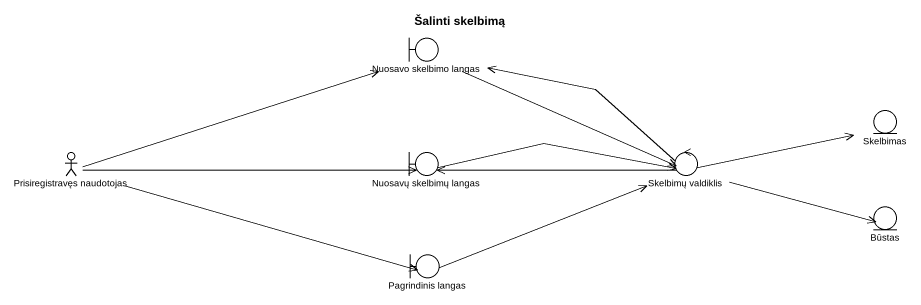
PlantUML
@startuml
title Šalinti skelbimą
boundary "Nuosavo skelbimo langas" as Nuosavo_skelbimo_langas
entity Skelbimas
actor "Prisiregistravęs naudotojas" as Prisiregistravęs_naudotojas
boundary "Nuosavų skelbimų langas" as Nuosavų_skelbimų_langas
control "Skelbimų valdiklis" as Skelbimų_valdiklis
entity Būstas
boundary "Pagrindinis langas" as Pagrindinis_langas
Nuosavo_skelbimo_langas -right-> Skelbimų_valdiklis
Prisiregistravęs_naudotojas -right-> Nuosavo_skelbimo_langas
Prisiregistravęs_naudotojas -right-> Nuosavų_skelbimų_langas
Prisiregistravęs_naudotojas -right-> Pagrindinis_langas
Nuosavų_skelbimų_langas -right-> Skelbimų_valdiklis
Skelbimų_valdiklis -left-> Nuosavo_skelbimo_langas
Skelbimų_valdiklis -right-> Skelbimas
Skelbimų_valdiklis -left-> Nuosavų_skelbimų_langas
Skelbimų_valdiklis -right-> Būstas
Pagrindinis_langas -right-> Skelbimų_valdiklis
@enduml
